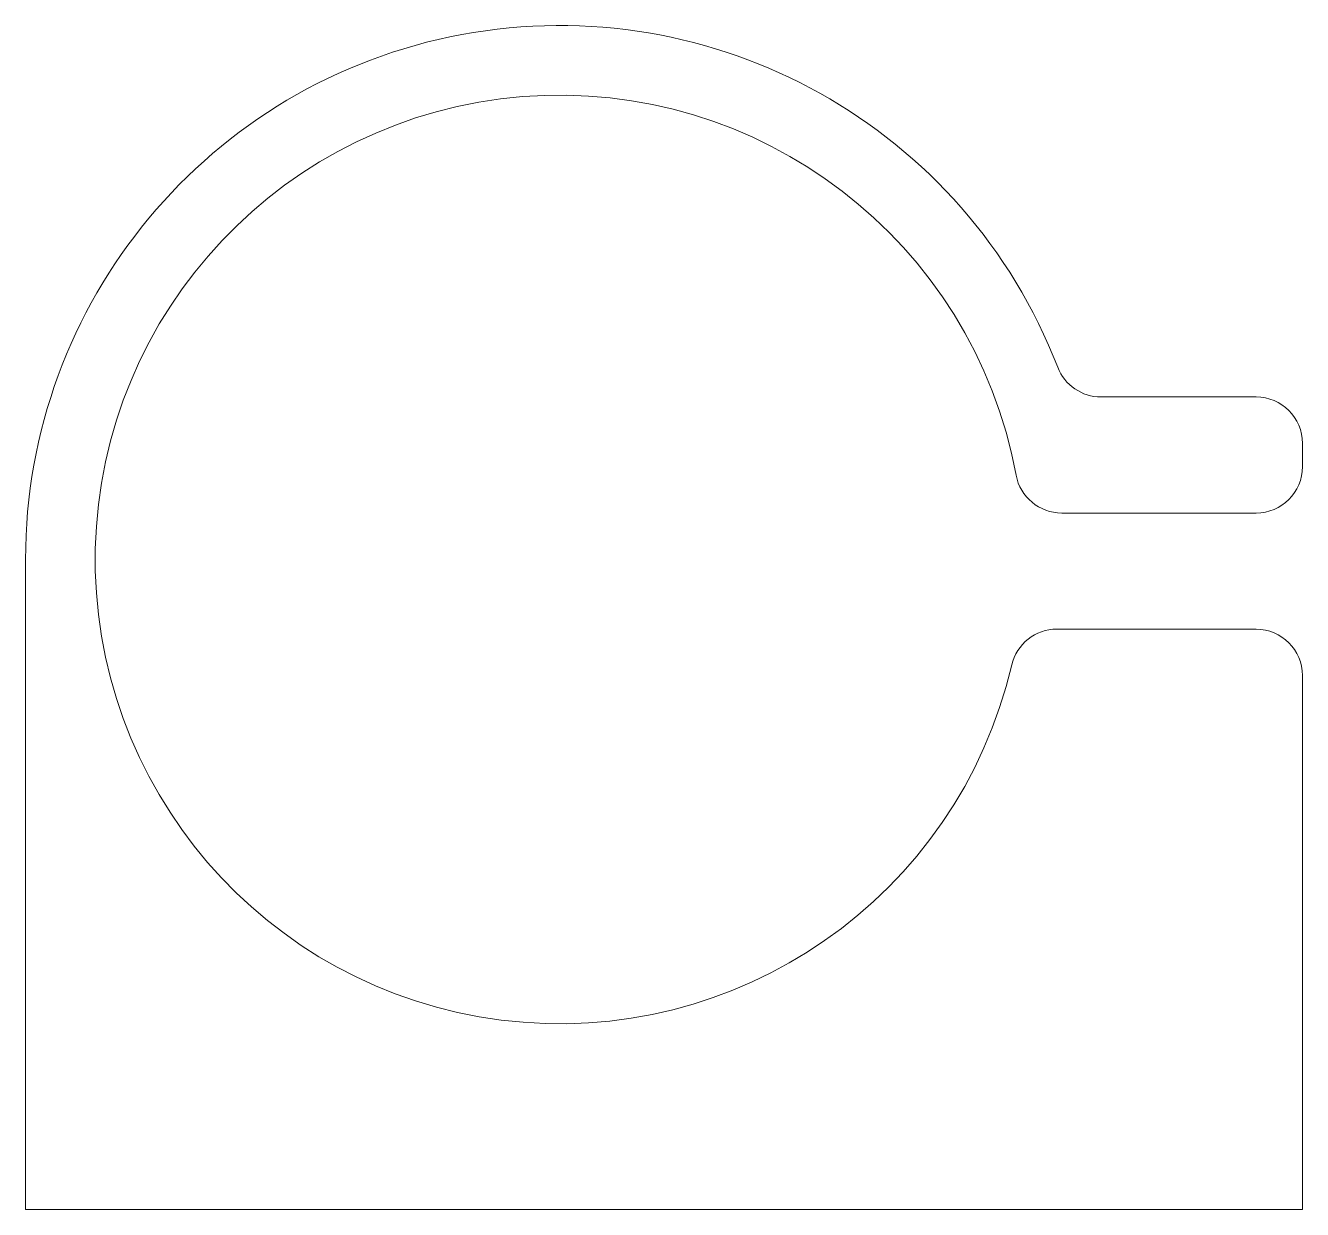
# Model space of a CAD drawing. Header units: millimetres. Extents: x 0 to 55, y 0 to 51.
import ezdxf

# ---------------------------------------------------------------- set-up
doc = ezdxf.new("R2010")
doc.units = ezdxf.units.MM

msp = doc.modelspace()

# ---------------------------------------------------------------- linework, layer by layer
at = {"color": 7, "linetype": 'Continuous', "lineweight": 15}
for p, q in [((53, 35), (46.324, 35)), ((55, 32), (55, 33)), ((44.633, 30), (53, 30)), ((0, 28), (0, 0)), ((53, 25), (44.424, 25)), ((55, 0), (55, 23)), ((0, 0), (55, 0))]:
    msp.add_line(p, q, dxfattribs=at)
for centre, radius, start, end in [((23, 28), 23, 21.1002, 180), ((23, 28), 20, 10.4757, 346.8634), ((46.324, 37), 2, 201.1002, 270), ((53, 33), 2, 0, 90), ((53, 32), 2, 270, 0), ((44.633, 32), 2, 190.4757, 270), ((44.424, 23), 2, 90, 166.8634), ((53, 23), 2, 0, 90)]:
    msp.add_arc(centre, radius, start, end, dxfattribs=at)

doc.saveas('drawing.dxf')
